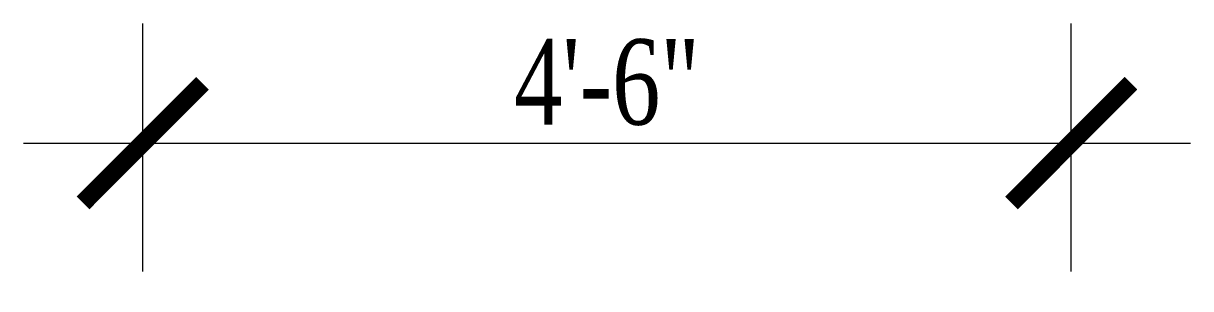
# Model space of a CAD drawing. Header units: inches. Extents: x -79350 to 491628, y -93215 to 155882.
# Drawn here: x -74257.9 to -74189.5, y 0 to 15.5 of the extents above; entities that cross this region are included whole.
import ezdxf

# ---------------------------------------------------------------- set-up
doc = ezdxf.new("R2010")
doc.units = ezdxf.units.IN
doc.header["$MEASUREMENT"] = 0
doc.layers.get('0').update_dxf_attribs({"lineweight": 30})
doc.layers.add('LINE', color=7, linetype='Continuous', lineweight=20)
doc.styles.add('Text', font='times.ttf', dxfattribs={"width": 0.75, "height": 5})
doc.dimstyles.new('Grid Dimension', dxfattribs={"dimscale": 0, "dimtxt": 5, "dimasz": 7, "dimexe": 7, "dimexo": 1, "dimgap": 1, "dimtad": 1, "dimdec": 0, "dimlfac": -1, "dimzin": 3, "dimdsep": 46, "dimlunit": 3, "dimtxsty": 'Text', "dimblk": 'ARCHTICK', "dimcen": 0.9, "dimdle": 7, "dimclrt": 5, "dimadec": 0, "dimazin": 0, "dimtfac": 0.75, "dimtdec": 0, "dimtix": 1, "dimtofl": 0, "dimtmove": 0, "dimatfit": 0, "dimldrblk": 'ARCHTICK', "dimfxl": 1, "dimtolj": 1, "dimtzin": 0, "dimlwd": -1, "dimlwe": -1, "dimarcsym": 0})

# ---------------------------------------------------------------- blocks, each defined once
blk = doc.blocks.new('_ArchTick')
at = {"color": 0, "linetype": 'ByBlock', "const_width": 0.15}
blk.add_lwpolyline([(-0.5, -0.5), (0.5, 0.5)], dxfattribs=at)
blk = doc.blocks.new('*D412')
at = {"layer": 'Defpoints', "color": 0, "linetype": 'ByBlock', "lineweight": 40, "transparency": 16777216}
for p in [(-74196.487, 8.511), (-74250.893, 0), (-74196.487, 0)]:
    blk.add_point(p, dxfattribs=at)
at = {"layer": 'LINE', "color": 0, "transparency": 16777216}
for p, q in [((-74250.893, 1), (-74250.893, 15.511)), ((-74196.487, 1), (-74196.487, 15.511)), ((-74257.893, 8.511), (-74189.487, 8.511))]:
    blk.add_line(p, q, dxfattribs=at)
at = {"layer": 'LINE', "color": 0, "linetype": 'ByBlock', "transparency": 16777216, "xscale": 7, "yscale": 7, "zscale": 7, "rotation": 180}
blk.add_blockref('_ArchTick', (-74250.893, 8.511), dxfattribs=at)
at = {"layer": 'LINE', "color": 0, "linetype": 'ByBlock', "transparency": 16777216, "xscale": 7, "yscale": 7, "zscale": 7}
blk.add_blockref('_ArchTick', (-74196.487, 8.511), dxfattribs=at)
at = {"layer": 'LINE', "color": 5, "linetype": 'ByBlock', "lineweight": 40, "transparency": 16777216, "insert": (-74223.69, 12.055), "char_height": 5, "attachment_point": 5, "style": 'Text'}
blk.add_mtext('\\A1;4\'-6"', dxfattribs=at)

msp = doc.modelspace()

# ---------------------------------------------------------------- dimensions: what is measured, and where the dimension line sits
at = {"layer": 'LINE', "color": 6, "linetype": 'ByBlock', "lineweight": 40}
dim = msp.add_linear_dim(base=(-74196.487, 8.511), p1=(-74250.893, 0), p2=(-74196.487, 0), dimstyle='Grid Dimension', override={"dimscale": 1}, dxfattribs=at)
dim.commit()
dim.dimension.update_dxf_attribs({"geometry": '*D412', "text_midpoint": (-74223.69, 12.055)})

doc.saveas('drawing.dxf')
